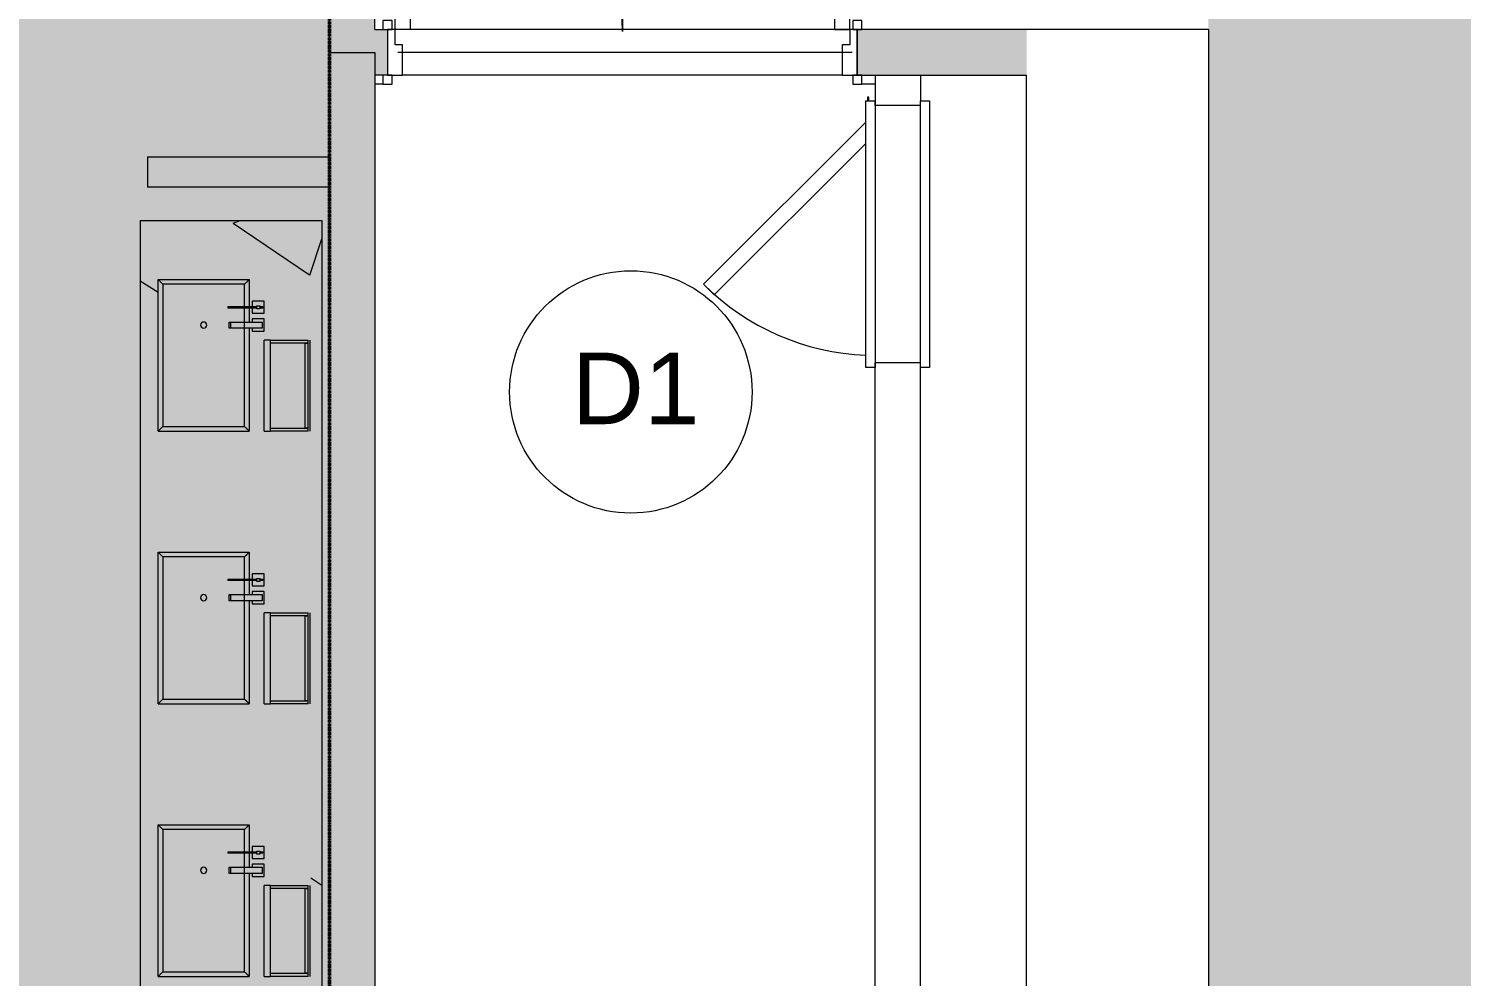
# Model space of a CAD drawing. Header units: millimetres. Extents: x 15878 to 679837, y -72324 to 391440.
# Drawn here: x 204339 to 209066, y 45782 to 48911 of the extents above; entities that cross this region are included whole.
import ezdxf

# ---------------------------------------------------------------- set-up
doc = ezdxf.new("R2010")
doc.units = ezdxf.units.MM
doc.linetypes.add('Demolished', pattern=[4.8, 3.2, -1.6])
for name, color, linetype, lineweight in [('A-DETL', 90, 'Continuous', 5), ('A-DETL-GENF', 92, 'Continuous', 5), ('A-DETL-THIN', 151, 'Continuous', 5), ('A-DOOR', 31, 'Continuous', 5), ('A-DOOR-FRAM', 31, 'Continuous', 5), ('A-FLOR', 192, 'Continuous', 5), ('A-GENM', 13, 'Continuous', 5), ('A-GLAZ', 151, 'Continuous', 5), ('A-WALL', 113, 'Continuous', 5), ('A-WALL-PATT', 111, 'Continuous', 18), ('G-ANNO-TEXT', 231, 'Continuous', 5)]:
    doc.layers.add(name, color=color, linetype=linetype, lineweight=lineweight)
doc.styles.add('Swis721 BT_2', font='swiss.ttf', dxfattribs={"height": 236.51772})
pattern_1 = [(50, (114192.5, 0), (3643.68, -318.78), [381, -4191]), (355, (114192.5, 0), (-704.86, 3821.14), [304.8, -3352.8]), (100.451, (114496, -26.6), (2938.85, 3502.33), [323.8, -3561.8]), (46.184, (114192.5, 1016), (5421.58, -840.86), [571.5, -6286.5]), (96.636, (114644.3, 946), (4748.05, 4948.55), [485.7, -5342.7]), (351.184, (114192.5, 1016), (4748.1, 4948.5), [457.2, -5029.2]), (21, (114700.5, 762), (3032.29, -2045.304), [381, -4191]), (326, (114700.5, 762), (1236.04, 3683.76), [304.8, -3352.8]), (71.451, (114953.2, 591.6), (4268.34, 1638.42), [323.8, -3561.8]), (37.5, (114192.5, 0), (61.772, 1691.1), [167.64, -3144.52, 167.64, -3235.96, -3365.5]), (37.5, (114192.5, 0), (61.772, 1691.1), [-6715.76, 167.64, -3197.86]), (7.5, (114192.5, 0), (1336.393, 2003.61), [167.64, -1772.92, 167.64, -3068.32, -1282.7]), (7.5, (114192.5, 0), (1336.393, 2003.61), [-5176.52, 167.64, -1115.06]), (327.5, (113059.7, 0), (2711.818, -114.579), [167.64, -1102.36, 167.64, -3794.76, -5257.8]), (327.5, (113059.7, 0), (2711.818, -114.579), [-5232.4, 167.64, -5090.16]), (317.5, (112551.7, 0), (2962.586, 508.533), [167.64, -1483.36, 167.64, -2463.8, -3733.8]), (317.5, (112551.7, 0), (2962.586, 508.533), [-4282.44, 167.64, -3566.16])]

# ---------------------------------------------------------------- blocks, each defined once
blk = doc.blocks.new('DLN_Counter _ Cabinet - DLN_Counter _ Cabinet-15606093-G_F')
at = {"layer": 'A-GENM', "color": 253}
for p, q in [((-235, -255), (-235, -525)), ((235, -255), (-235, -255)), ((235, -525), (235, -255)), ((-235, -525), (235, -525))]:
    blk.add_line(p, q, dxfattribs=at)
blk = doc.blocks.new('DLN_Counter _ Cabinet - DLN_Counter _ Cabinet-16683888-G_F')
at = {"layer": 'A-GENM', "color": 253}
for p, q in [((-235, -255), (-235, -525)), ((235, -255), (-235, -255)), ((235, -525), (235, -255)), ((-235, -525), (235, -525))]:
    blk.add_line(p, q, dxfattribs=at)
blk = doc.blocks.new('DLN_Counter _ Cabinet - DLN_Counter _ Cabinet-15606094-G_F')
at = {"layer": 'A-GENM', "color": 253}
for p, q in [((-235, -255), (-235, -525)), ((235, -255), (-235, -255)), ((235, -525), (235, -255)), ((-235, -525), (235, -525))]:
    blk.add_line(p, q, dxfattribs=at)
blk = doc.blocks.new('DLN-Access Panel__AP01_ - _AP10_ 800 x 800 _WH_-16315458-G_F')
at = {"layer": 'A-DOOR', "color": 253}
for p, q in [((-440, 105), (440, 105)), ((-440, 75), (-440, 105)), ((440, 105), (440, 75)), ((440, 75), (-440, 75)), ((-440, -75), (440, -75)), ((-440, -105), (-440, -75)), ((440, -75), (440, -105)), ((-440, -95), (-452.5, -95)), ((-452.5, -95), (-452.5, -100)), ((-452.5, -100), (-440, -100)), ((440, -105), (-440, -105)), ((-370, -105), (165.7, -640.7)), ((201, -605.3), (-299.3, -105)), ((165.7, -640.7), (201, -605.3))]:
    blk.add_line(p, q, dxfattribs=at)
blk.add_arc((-400, -75), 800, 315, 357.8232, dxfattribs=at)
at = {"layer": 'A-DOOR-FRAM', "color": 253}
for p, q in [((-425, 75), (-425, -75)), ((425, 75), (425, -75))]:
    blk.add_line(p, q, dxfattribs=at)
blk = doc.blocks.new('DLN-Double Door__X03_ - _M15_1500 x 2450 _WH_-V807-G_F')
at = {"layer": 'A-DOOR', "color": 253}
for p, q in [((-700, -75), (-750, -75)), ((-750, -75), (-750, -825)), ((-700, -825), (-700, -75)), ((700, -75), (750, -75)), ((700, -825), (700, -75)), ((750, -75), (750, -825)), ((-750, -825), (-700, -825)), ((750, -825), (700, -825))]:
    blk.add_line(p, q, dxfattribs=at)
for centre, start, end in [((-750, -75), 270, 0.5), ((750, -75), 179.5, 270)]:
    blk.add_arc(centre, 750, start, end, dxfattribs=at)
at = {"layer": 'A-DOOR-FRAM', "color": 253}
for p, q in [((-760, 105), (-790, 105)), ((-790, 105), (-790, 75)), ((-760, 75), (-760, 105)), ((790, 105), (760, 105)), ((760, 105), (760, 75)), ((790, 75), (790, 105)), ((-790, 75), (-775, 75)), ((-775, 75), (-760, 75)), ((-725, 75), (-775, 75)), ((-775, 75), (-775, -75)), ((-725, -25), (-725, 75)), ((725, 75), (725, -25)), ((775, 75), (725, 75)), ((760, 75), (775, 75)), ((775, 75), (790, 75)), ((775, -75), (775, 75)), ((-750, -75), (-750, -25)), ((-750, -25), (-725, -25)), ((725, -25), (750, -25)), ((750, -25), (750, -75)), ((-775, -75), (-790, -75)), ((-790, -75), (-790, -105)), ((-760, -75), (-775, -75)), ((-775, -75), (-750, -75)), ((-760, -105), (-760, -75)), ((750, -75), (775, -75)), ((775, -75), (760, -75)), ((760, -75), (760, -105)), ((790, -75), (775, -75)), ((790, -105), (790, -75)), ((-790, -105), (-760, -105)), ((760, -105), (790, -105))]:
    blk.add_line(p, q, dxfattribs=at)
blk = doc.blocks.new('DLN_Louvre - 1200x1000 _WH_ _ML04_-10463485-G_F')
at = {"layer": 'A-GLAZ'}
blk.add_line((-750, 0), (750, 0), dxfattribs=at)

msp = doc.modelspace()

# ---------------------------------------------------------------- hatches: boundary and pattern name
at = {"layer": 'A-DETL-GENF'}
h = msp.add_hatch(dxfattribs=at)
h.set_pattern_fill('FP_3633', color=8, style=0, pattern_type=2)
h.set_pattern_definition([(45, (114192.5, 0), (6e-14, 898.0256), [635, -635]), (45, (114024.15, 168.4), (6e-14, 898.0256), [635, -635]), (45, (113855.8, 336.75), (6e-14, 898.0256), [635, -635]), (135, (113855.8, 449), (-898.0256, 6e-14), [635, -635]), (135, (114024.15, 617.4), (-898.0256, 6e-14), [635, -635]), (135, (114192.5, 785.8), (-898.0256, 6e-14), [635, -635])])
h.paths.add_polyline_path([(170890.5, -16015.2), (171567.7, -16013), (172244.8, -16003.5), (173080.3, -15983.7), (174321.5, -15939.7), (174750.7, -15922), (175977.1, -15857.8), (176523.4, -15826), (177632.8, -15749.7), (178023.6, -15719.6), (178637.6, -15664.9), (179288.5, -15598.4), (179863.3, -15533), (180944.2, -15392.9), (181207.3, -15356.9), (181877.8, -15257.8), (182599.8, -15142.1), (183152.4, -15046.1), (183755.8, -14930.5), (184357.1, -14804.4), (184956.1, -14668), (185911.2, -14429.1), (186374.3, -14306.2), (186931.2, -14151.1), (187583.9, -13958.3), (188249.3, -13751.4), (189222.5, -13429.9), (189571.5, -13311.1), (190228.1, -13077.9), (190878.2, -12834.9), (191345.2, -12653.3), (191898.7, -12428.1), (192533.9, -12156.9), (193286.4, -11825.2), (194401.7, -11314.3), (194948.8, -11058), (195845.2, -10622.2), (196402.8, -10343.8), (197500.9, -9772.5), (197855.2, -9585), (198584.5, -9191.3), (199310.3, -8791.4), (200144.7, -8322.4), (200872.8, -7906.1), (202056.3, -7211.5), (202460.5, -6963.3), (202861.5, -6709.8), (204123.5, -5894.6), (204988.5, -5330.5), (206318.8, -4447.5), (206629, -4226.1), (206933.9, -3997.6), (207434.9, -3598.3), (207941.5, -3186.3), (209090.6, -2225.7), (209340.5, -2014.2), (210031.5, -1418.1), (210200.5, -1264), (210362.3, -1102.4), (210516.7, -933.7), (210663.3, -758.2), (210801.8, -576.2), (210931.9, -388.2), (211053.4, -194.4), (211166.1, 4.6), (211358.4, 374.1), (211541.4, 748.2), (211715, 1126.8), (211879.1, 1509.6), (212033.6, 1896.4), (212178.4, 2286.9), (212381.5, 2897.1), (212438.5, 3078.2), (212483.7, 4757.5), (212386.2, 5262.9), (212284.1, 5889), (212228.2, 6280.1), (212147.4, 7011), (212115.3, 7385), (212102.9, 7594.9), (212098.2, 7886.4), (212106.2, 8177.8), (212131.1, 8506.9), (212177.1, 8880.9), (212393.8, 10376.9), (212509.4, 11124.8), (212634.2, 11900), (212700.3, 12246.8), (212788.5, 12620.8), (212891, 12994.8), (213213.7, 14116.7), (213438, 14864.7), (213643.7, 15526.3), (213795.9, 15986.6), (213925.8, 16360.6), (214060.3, 16734.6), (214616.9, 18230.6), (214902.3, 18978.5), (215299.3, 19979.2), (215501.9, 20474.5), (215976.9, 21596.4), (216302.7, 22344.4), (216810.5, 23466.4), (217159.9, 24214.3), (217523.9, 24962.3), (217782.8, 25475), (218099.8, 26084.3), (218298.1, 26458.3), (218705, 27206.2), (219124.7, 27954.2), (219438.5, 28493.8), (219570.5, 28718), (220019.3, 29450.1), (220494.1, 30198.1), (220737.4, 30572.1), (221238.8, 31320.1), (221508.1, 31713), (222025.2, 32442), (222366.7, 32911.7), (222864.2, 33564), (223163.8, 33941.1), (223577.7, 34442.1), (223991.6, 34924.1), (224441.6, 35433.9), (225773.4, 36929.9), (226108, 37303.8), (226497.1, 37729.2), (226900.3, 38154.3), (228262.7, 39547.8), (228615, 39921.7), (228960.1, 40295.7), (229041.9, 40388.7), (229259.8, 40669.7), (229372.5, 40831.6), (229506.5, 41043.7), (229562.8, 41137.7), (229710, 41417.7), (229893.4, 41791.7), (230066.7, 42165.7), (230231.4, 42542), (230399.3, 42951.4), (230614.3, 43524), (230706, 43781.5), (230780, 44035.6), (230810.6, 44162.1), (230850.8, 44409.6), (230867, 44552.8), (230876.3, 44783.6), (230874.3, 44947.5), (230857.6, 45157.5), (230832.4, 45340), (230775, 45640.8), (230705.7, 45939.1), (230610.5, 46279.5), (230486.3, 46653.5), (230428.2, 46814.4), (230312.9, 47098.1), (230174.2, 47401.5), (229980.3, 47775.4), (229901.1, 47918.8), (229742.6, 48180.9), (229372.5, 49189.1), (229205.3, 49661.9), (228954.5, 50408.7), (228715.6, 51159.4), (228610.7, 51515.3), (228511.5, 51889.3), (228422.6, 52263.3), (227843, 54881.2), (227691.3, 55629.1), (227675, 55714.3), (227609.9, 56116.2), (227556.7, 56519.7), (227453.5, 57499.1), (227403.7, 57873.1), (227345.4, 58247.1), (227265.9, 58681), (227191.1, 58995), (227152.8, 59133.1), (227073.6, 59369), (226994.8, 59571.6), (226889, 59804.6), (226793.5, 59991.9), (226677.2, 60193.9), (226570.1, 60358.1), (226453.4, 60515.6), (226327.4, 60665.8), (226132, 60865), (226049.5, 60942.2), (225898.6, 61067.3), (225654.9, 61238.9), (225566.7, 61296.5), (225387.7, 61401.4), (225203.8, 61497.6), (224946.5, 61612.9), (224819.4, 61664.4), (224627.7, 61731.8), (223991.6, 61927.7), (223829.7, 61986.9), (223577.7, 62088.1), (223464.5, 62136.2), (223163.8, 62281.2), (223005.2, 62363.6), (222749.8, 62510.5), (222335.9, 62765.3), (221976.4, 62997.9), (221103.7, 63595.1), (220617.8, 63914), (220125.5, 64223.1), (219874, 64370.2), (219616.4, 64506.5), (219353.3, 64631.7), (219024.6, 64769), (218469.6, 64978.8), (218144, 65095.2), (217667.3, 65252.5), (217186.8, 65397.9), (216890.5, 65300.3), (216500.8, 65165.3), (216020.3, 64978.8), (215713.2, 64850.2), (215359, 64689.8), (214988.7, 64508.3), (214624.1, 64315.6), (214265.5, 64111.8), (213913.3, 63897.2), (213567.9, 63671.9), (213229.5, 63436.1), (212898.4, 63190.2), (212575.1, 62934.2), (212259.7, 62668.5), (211952.5, 62393.3), (211653.9, 62108.8), (211364.1, 61815.3), (211083.5, 61513.1), (210746.2, 61122.2), (210550.5, 60883.7), (210250.8, 60491), (210056.9, 60223), (209825.5, 59881.6), (209604.6, 59533.3), (209394.5, 59178.5), (209195.3, 58817.3), (209007.2, 58450.3), (208830.4, 58077.7), (208665.1, 57699.9), (208511.4, 57317.1), (208369.5, 56929.9), (208239.4, 56538.5), (208121.4, 56143.4), (208015.5, 55744.8), (207921.8, 55343.1), (207840.5, 54938.8), (207771.5, 54532.2), (207715, 54123.7), (207671, 53713.6), (207639.5, 53302.4), (207620.6, 52890.4), (207614.3, 52478), (207614.3, 49396.7), (208231.8, 49396.7), (208231.8, 30557.5), (206831.8, 30557.5), (206831.8, 4657.5), (194081.8, 4657.5), (194081.8, -8642.5), (181019.3, -8642.5), (181019.3, -8372.7), (172324.6, -8206.3), (166381.2, -9193.4), (166043.1, -9271.6), (165813.7, -9332.6), (165534.4, -9418.5), (165215.3, -9532.1), (164986.6, -9622.1), (164719.1, -9739.5), (164387.4, -9903.9), (164198.4, -10004.8), (163946.1, -10152.3), (163699.7, -10309.4), (163115.7, -10716.4), (162731.8, -10967.7), (162317.9, -11219.8), (161903.9, -11453.9), (161675.8, -11577.3), (161301.1, -11766.2), (160921.1, -11944.3), (160536.2, -12111.4), (160146.6, -12267.3), (159680.4, -12436.3), (159354.8, -12545.3), (158953.3, -12667.2), (158412.3, -12810.3), (158140.5, -12875.9), (157729.9, -12962.7), (157317.1, -13037.7), (156902.2, -13100.7), (156485.7, -13151.8), (156067.9, -13190.9), (155649.1, -13218), (155852.5, -13362.2), (156168.9, -13558.2), (156278.2, -13621.3), (156499.6, -13735.6), (156726.2, -13839.6), (156957.3, -13932.8), (157984.4, -14306.2), (158314.6, -14422.9), (158998.1, -14654.1), (159684.7, -14875.9), (160374.2, -15088.5), (160673.2, -15173.3), (161076.1, -15270.5), (161278.6, -15314.3), (161584.3, -15370.5), (161891.6, -15416.9), (162751.6, -15529.3), (163612.5, -15634.5), (164474.2, -15732.3), (165768.5, -15862.8), (166200.9, -15895.4), (166633.7, -15920.7), (167067, -15938.6), (168115.6, -15969.7), (169164.4, -15993.6), (170213.3, -16010.4)], flags=0)
at = {"layer": 'A-DETL-GENF', "transparency": 33554585}
h = msp.add_hatch(color=253, dxfattribs=at)
h.paths.add_polyline_path([(193031.8, 30457.5), (193031.8, 31607.5), (195106.8, 31607.5), (195106.8, 34107.5), (202306.8, 34107.5), (202306.8, 35797.5), (205331.8, 35797.5), (205331.8, 52007.5), (202831.8, 52007.5), (202831.8, 51406.3), (202231.8, 51406.3), (202231.8, 48337.5), (196081.8, 48337.5), (196081.8, 52057.5), (193181.8, 52057.5), (193181.8, 49957.5), (189481.8, 49957.5), (189481.8, 52057.5), (177431.8, 52057.5), (177431.8, 45607.5), (166981.8, 45607.5), (166981.8, 31607.5), (190881.8, 31607.5), (190881.8, 30457.5)], flags=0)
h.paths.add_polyline_path([(178081.8, 39607.5), (177481.8, 39607.5), (177481.8, 40207.5), (178081.8, 40207.5)], flags=0)
h.paths.add_polyline_path([(199881.8, 39607.5), (199881.8, 40207.5), (200481.8, 40207.5), (200481.8, 39607.5), (199984.4, 39607.5)], flags=0)
h.paths.add_polyline_path([(189481.8, 39607.5), (189481.8, 40207.5), (190081.8, 40207.5), (190081.8, 39607.5)], flags=0)
h.paths.add_polyline_path([(178081.8, 51407.5), (177481.8, 51407.5), (177481.8, 52007.5), (178081.8, 52007.5), (178081.8, 51515.3)], flags=0)
at = {"layer": 'A-GENM'}
h = msp.add_hatch(dxfattribs=at)
h.set_pattern_fill('FP_1992', color=253, style=0, pattern_type=2)
h.set_pattern_definition(pattern_1)
h.paths.add_polyline_path([(204706.8, 47582.5), (204766.8, 47582.5), (204766.8, 48082.5), (205066.8, 48082.5), (205066.8, 47993.7), (205076.8, 47993.7), (205076.8, 48011.2), (205116.8, 48011.2), (205116.8, 47971.2), (205076.8, 47971.2), (205076.8, 47988.7), (205066.8, 47988.7), (205066.8, 47942.5), (205076.8, 47942.5), (205076.8, 47952.5), (205116.8, 47952.5), (205116.8, 47912.5), (205076.8, 47912.5), (205076.8, 47922.5), (205066.8, 47922.5), (205066.8, 47582.5), (205116.8, 47582.5), (205116.8, 47882.5), (205266.8, 47882.5), (205266.8, 47582.5), (205306.8, 47582.5), (205306.8, 48277.5), (204706.8, 48277.5), (204706.8, 47775.4)], flags=0)
h = msp.add_hatch(dxfattribs=at)
h.set_pattern_fill('FP_1992', color=253, style=0, pattern_type=2)
h.set_pattern_definition(pattern_1)
h.paths.add_polyline_path([(204766.8, 45782.5), (204766.8, 46282.5), (205066.8, 46279.5), (205066.8, 46193.7), (205076.8, 46193.7), (205076.8, 46211.2), (205116.8, 46211.2), (205116.8, 46171.2), (205076.8, 46171.2), (205076.8, 46188.7), (205066.8, 46188.7), (205066.8, 46142.5), (205076.8, 46142.5), (205076.8, 46152.5), (205116.8, 46152.5), (205116.8, 46112.5), (205076.8, 46112.5), (205076.8, 46122.5), (205066.8, 46122.5), (205066.8, 45782.5), (205116.8, 45782.5), (205116.8, 46082.5), (205266.8, 46082.5), (205266.8, 45782.5), (205306.8, 45782.5), (205306.8, 46682.5), (204706.8, 46682.5), (204706.8, 45782.5)], flags=0)
at = {"layer": 'A-WALL-PATT', "transparency": 33554432}
for points in [[(205331.8, 48832.7), (205481.8, 48832.7), (205481.8, 52157.5), (205331.8, 52157.5), (205331.8, 49957.5)], [(205331.8, 35647.5), (205481.8, 35647.5), (205481.8, 48832.7), (205331.8, 48832.7), (205331.8, 35797.5)]]:
    msp.add_hatch(color=53, dxfattribs=at).paths.add_polyline_path(points, flags=0)
h = msp.add_hatch(color=53, dxfattribs=at)
h.paths.add_polyline_path([(207434.9, 48757.7), (207631.8, 48757.7), (207631.8, 48907.7), (207073.1, 48907.7), (207073.1, 48757.7), (207281.8, 48757.7)], flags=0)
h.paths.add_polyline_path([(205481.8, 48757.7), (205523.1, 48757.7), (205523.1, 48907.7), (205481.8, 48907.7), (205481.8, 48832.7)], flags=0)

# ---------------------------------------------------------------- linework, layer by layer
at = {"layer": 'A-DETL', "linetype": 'Demolished', "lineweight": 50}
msp.add_line((205331.8, 35797.5), (205331.8, 52007.5), dxfattribs=at)
at = {"layer": 'A-DETL-THIN'}
msp.add_circle((206326.2, 47711.6), 400, dxfattribs=at)
at = {"layer": 'A-FLOR'}
for p, q in [((205481.8, 48907.7), (205481.8, 50112.5)), ((207048.1, 48907.7), (205548.1, 48907.7)), ((207023.1, 48757.7), (205573.1, 48757.7)), ((205508.1, 48727.7), (205481.8, 48727.7)), ((205481.8, 48727.7), (205481.8, 35647.5)), ((207131.8, 48727.7), (207088.1, 48727.7)), ((207131.8, 48657.7), (207131.8, 48672.7)), ((207131.8, 47792.7), (207131.8, 47807.7))]:
    msp.add_line(p, q, dxfattribs=at)
at = {"layer": 'A-GENM', "color": 253}
for p, q in [((204706.8, 48277.5), (205306.8, 48277.5)), ((204706.8, 48277.5), (204706.8, 47582.5)), ((205306.8, 48277.5), (205306.8, 47582.5)), ((204766.8, 47582.5), (204766.8, 48082.5)), ((204766.8, 48082.5), (205066.8, 48082.5)), ((205066.8, 48082.5), (205066.8, 47993.7)), ((204996.8, 47993.7), (204996.8, 47988.7)), ((204996.8, 47993.7), (205091.8, 47993.7)), ((205091.8, 47988.7), (204996.8, 47988.7)), ((205066.8, 47988.7), (205066.8, 47942.5)), ((205116.8, 48011.2), (205076.8, 48011.2)), ((205076.8, 48011.2), (205076.8, 47993.7)), ((205076.8, 47988.7), (205076.8, 47971.2)), ((205091.8, 47996.2), (205101.8, 47996.2)), ((205091.8, 47986.2), (205091.8, 47996.2)), ((205091.8, 47988.7), (205091.8, 47993.7)), ((205101.8, 47986.2), (205091.8, 47986.2)), ((205101.8, 47996.2), (205101.8, 47986.2)), ((205101.8, 47993.7), (205111.8, 47993.7)), ((205101.8, 47993.7), (205101.8, 47988.7)), ((205111.8, 47988.7), (205101.8, 47988.7)), ((205111.8, 47988.7), (205111.8, 47993.7)), ((205116.8, 47971.2), (205116.8, 48011.2)), ((205000.8, 47942.5), (205006, 47942.5)), ((205000.8, 47922.5), (205000.8, 47942.5)), ((205006, 47942.5), (205109.3, 47942.5)), ((205006, 47922.5), (205006, 47942.5)), ((205076.8, 47971.2), (205116.8, 47971.2)), ((205116.8, 47952.5), (205076.8, 47952.5)), ((205076.8, 47952.5), (205076.8, 47942.5)), ((205109.3, 47942.5), (205109.3, 47922.5)), ((205116.8, 47912.5), (205116.8, 47952.5)), ((205006, 47922.5), (205000.8, 47922.5)), ((205109.3, 47922.5), (205006, 47922.5)), ((205066.8, 47922.5), (205066.8, 47582.5)), ((205076.8, 47922.5), (205076.8, 47912.5)), ((205076.8, 47912.5), (205116.8, 47912.5)), ((205136.8, 47882.5), (205116.8, 47882.5)), ((205116.8, 47582.5), (205116.8, 47882.5)), ((205136.8, 47882.5), (205261.8, 47882.5)), ((205136.8, 47872.5), (205136.8, 47882.5)), ((205136.8, 47582.5), (205136.8, 47882.5)), ((205261.8, 47872.5), (205136.8, 47872.5)), ((205251.8, 47872.5), (205261.8, 47872.5)), ((205251.8, 47592.5), (205251.8, 47872.5)), ((205261.8, 47872.5), (205261.8, 47882.5)), ((205261.8, 47592.5), (205261.8, 47872.5)), ((205266.8, 47882.5), (205266.8, 47582.5)), ((204706.8, 47582.5), (204706.8, 46682.5)), ((204766.8, 47582.5), (205066.8, 47582.5)), ((205116.8, 47582.5), (205136.8, 47582.5)), ((205136.8, 47592.5), (205261.8, 47592.5)), ((205136.8, 47582.5), (205136.8, 47592.5)), ((205261.8, 47582.5), (205136.8, 47582.5)), ((205261.8, 47592.5), (205251.8, 47592.5)), ((205261.8, 47582.5), (205261.8, 47592.5)), ((205306.8, 47582.5), (205306.8, 46682.5)), ((204766.8, 46682.5), (204766.8, 47182.5)), ((204766.8, 47182.5), (205066.8, 47182.5)), ((205066.8, 47182.5), (205066.8, 47093.7)), ((204996.8, 47093.7), (204996.8, 47088.7)), ((204996.8, 47093.7), (205091.8, 47093.7)), ((205091.8, 47088.7), (204996.8, 47088.7)), ((205066.8, 47088.7), (205066.8, 47042.5)), ((205116.8, 47111.2), (205076.8, 47111.2)), ((205076.8, 47111.2), (205076.8, 47093.7)), ((205076.8, 47088.7), (205076.8, 47071.2)), ((205091.8, 47096.2), (205101.8, 47096.2)), ((205091.8, 47086.2), (205091.8, 47096.2)), ((205091.8, 47088.7), (205091.8, 47093.7)), ((205101.8, 47086.2), (205091.8, 47086.2)), ((205101.8, 47096.2), (205101.8, 47086.2)), ((205101.8, 47093.7), (205111.8, 47093.7)), ((205101.8, 47093.7), (205101.8, 47088.7)), ((205111.8, 47088.7), (205101.8, 47088.7)), ((205111.8, 47088.7), (205111.8, 47093.7)), ((205116.8, 47071.2), (205116.8, 47111.2)), ((205000.8, 47042.5), (205006, 47042.5)), ((205000.8, 47022.5), (205000.8, 47042.5)), ((205006, 47042.5), (205109.3, 47042.5)), ((205006, 47022.5), (205006, 47042.5)), ((205076.8, 47071.2), (205116.8, 47071.2)), ((205116.8, 47052.5), (205076.8, 47052.5)), ((205076.8, 47052.5), (205076.8, 47042.5)), ((205109.3, 47042.5), (205109.3, 47022.5)), ((205116.8, 47012.5), (205116.8, 47052.5)), ((205006, 47022.5), (205000.8, 47022.5)), ((205109.3, 47022.5), (205006, 47022.5)), ((205066.8, 47022.5), (205066.8, 46682.5)), ((205076.8, 47022.5), (205076.8, 47012.5)), ((205076.8, 47012.5), (205116.8, 47012.5)), ((205136.8, 46982.5), (205116.8, 46982.5)), ((205116.8, 46682.5), (205116.8, 46982.5)), ((205136.8, 46982.5), (205261.8, 46982.5)), ((205136.8, 46972.5), (205136.8, 46982.5)), ((205136.8, 46682.5), (205136.8, 46982.5)), ((205261.8, 46972.5), (205136.8, 46972.5)), ((205251.8, 46972.5), (205261.8, 46972.5)), ((205251.8, 46692.5), (205251.8, 46972.5)), ((205261.8, 46972.5), (205261.8, 46982.5)), ((205261.8, 46692.5), (205261.8, 46972.5)), ((205266.8, 46982.5), (205266.8, 46682.5)), ((204706.8, 46682.5), (204706.8, 45782.5)), ((204766.8, 46682.5), (205066.8, 46682.5)), ((205116.8, 46682.5), (205136.8, 46682.5)), ((205136.8, 46692.5), (205261.8, 46692.5)), ((205136.8, 46682.5), (205136.8, 46692.5)), ((205261.8, 46682.5), (205136.8, 46682.5)), ((205261.8, 46692.5), (205251.8, 46692.5)), ((205261.8, 46682.5), (205261.8, 46692.5)), ((205306.8, 46682.5), (205306.8, 45782.5)), ((204766.8, 45782.5), (204766.8, 46282.5)), ((204766.8, 46282.5), (205066.8, 46282.5)), ((205066.8, 46282.5), (205066.8, 46193.7)), ((204996.8, 46193.7), (204996.8, 46188.7)), ((204996.8, 46193.7), (205091.8, 46193.7)), ((205091.8, 46188.7), (204996.8, 46188.7)), ((205066.8, 46188.7), (205066.8, 46142.5)), ((205116.8, 46211.2), (205076.8, 46211.2)), ((205076.8, 46211.2), (205076.8, 46193.7)), ((205076.8, 46188.7), (205076.8, 46171.2)), ((205091.8, 46196.2), (205101.8, 46196.2)), ((205091.8, 46186.2), (205091.8, 46196.2)), ((205091.8, 46188.7), (205091.8, 46193.7)), ((205101.8, 46186.2), (205091.8, 46186.2)), ((205101.8, 46196.2), (205101.8, 46186.2)), ((205101.8, 46193.7), (205111.8, 46193.7)), ((205101.8, 46193.7), (205101.8, 46188.7)), ((205111.8, 46188.7), (205101.8, 46188.7)), ((205111.8, 46188.7), (205111.8, 46193.7)), ((205116.8, 46171.2), (205116.8, 46211.2)), ((205000.8, 46142.5), (205006, 46142.5)), ((205000.8, 46122.5), (205000.8, 46142.5)), ((205006, 46142.5), (205109.3, 46142.5)), ((205006, 46122.5), (205006, 46142.5)), ((205076.8, 46171.2), (205116.8, 46171.2)), ((205116.8, 46152.5), (205076.8, 46152.5)), ((205076.8, 46152.5), (205076.8, 46142.5)), ((205109.3, 46142.5), (205109.3, 46122.5)), ((205116.8, 46112.5), (205116.8, 46152.5)), ((205006, 46122.5), (205000.8, 46122.5)), ((205109.3, 46122.5), (205006, 46122.5)), ((205066.8, 46122.5), (205066.8, 45782.5)), ((205076.8, 46122.5), (205076.8, 46112.5)), ((205076.8, 46112.5), (205116.8, 46112.5)), ((205136.8, 46082.5), (205116.8, 46082.5)), ((205116.8, 45782.5), (205116.8, 46082.5)), ((205136.8, 46082.5), (205261.8, 46082.5)), ((205136.8, 46072.5), (205136.8, 46082.5)), ((205136.8, 45782.5), (205136.8, 46082.5)), ((205261.8, 46072.5), (205136.8, 46072.5)), ((205251.8, 46072.5), (205261.8, 46072.5)), ((205251.8, 45792.5), (205251.8, 46072.5)), ((205261.8, 46072.5), (205261.8, 46082.5)), ((205261.8, 45792.5), (205261.8, 46072.5)), ((205266.8, 46082.5), (205266.8, 45782.5)), ((204706.8, 45782.5), (204706.8, 44882.5)), ((204766.8, 45782.5), (205066.8, 45782.5)), ((205116.8, 45782.5), (205136.8, 45782.5)), ((205136.8, 45792.5), (205261.8, 45792.5)), ((205136.8, 45782.5), (205136.8, 45792.5)), ((205261.8, 45782.5), (205136.8, 45782.5)), ((205261.8, 45792.5), (205251.8, 45792.5)), ((205261.8, 45782.5), (205261.8, 45792.5)), ((205306.8, 45782.5), (205306.8, 44882.5))]:
    msp.add_line(p, q, dxfattribs=at)
for centre, start, end in [((204916.8, 47932.5), 90, 270), ((204916.8, 47932.5), 270, 90), ((204916.8, 47032.5), 90, 270), ((204916.8, 47032.5), 270, 90), ((204916.8, 46132.5), 90, 270), ((204916.8, 46132.5), 270, 90)]:
    msp.add_arc(centre, 10, start, end, dxfattribs=at)
for points, knots in [([(204781.8, 48067.5), (204780.5, 48068.8), (204778.5, 48070.8), (204776.1, 48073.2), (204774.6, 48074.7), (204773.5, 48075.8), (204772.4, 48076.9), (204771.4, 48077.9), (204770.5, 48078.8), (204769.7, 48079.6), (204768.8, 48080.5), (204767.9, 48081.4), (204767.1, 48082.2), (204766.8, 48082.5), (204766.8, 48082.5)], [-1, -1, -1, -1, -0.833333, -0.75, -0.666667, -0.625, -0.583333, -0.5, -0.458333, -0.416667, -0.333333, -0.25, -0.166667, 0, 0, 0, 0]), ([(205066.8, 48082.5), (205066.8, 48082.5), (205066.6, 48082.2), (205065.7, 48081.4), (205064.8, 48080.5), (205063.9, 48079.6), (205063.1, 48078.8), (205062.2, 48077.9), (205061, 48076.6), (205059.6, 48075.3), (205058.5, 48074.1), (205057.3, 48072.9), (205055.1, 48070.8), (205053.1, 48068.8), (205051.8, 48067.5)], [0, 0, 0, 0, 0.166667, 0.25, 0.333333, 0.416667, 0.458333, 0.5, 0.583333, 0.666667, 0.708333, 0.75, 0.833333, 1, 1, 1, 1]), ([(204766.8, 47582.5), (204766.8, 47582.5), (204767.1, 47582.7), (204767.9, 47583.6), (204768.8, 47584.5), (204769.7, 47585.4), (204770.5, 47586.2), (204771.4, 47587.1), (204772.7, 47588.3), (204774, 47589.7), (204775.2, 47590.8), (204776.4, 47592), (204778.5, 47594.2), (204780.5, 47596.1), (204781.8, 47597.5)], [0, 0, 0, 0, 0.166667, 0.25, 0.333333, 0.416667, 0.458333, 0.5, 0.583333, 0.666667, 0.708333, 0.75, 0.833333, 1, 1, 1, 1]), ([(205066.8, 47582.5), (205066.8, 47582.5), (205066.6, 47582.7), (205065.7, 47583.6), (205064.8, 47584.5), (205063.9, 47585.4), (205063.1, 47586.2), (205062.2, 47587.1), (205061, 47588.3), (205059.6, 47589.7), (205058.5, 47590.8), (205057.3, 47592), (205055.1, 47594.2), (205053.2, 47596.2), (205051.8, 47597.5)], [0, 0, 0, 0, 0.166667, 0.25, 0.333333, 0.416667, 0.458333, 0.5, 0.583333, 0.666667, 0.708333, 0.75, 0.833333, 1, 1, 1, 1]), ([(204781.8, 47167.5), (204780.5, 47168.8), (204778.5, 47170.8), (204776.1, 47173.2), (204774.6, 47174.7), (204773.5, 47175.8), (204772.4, 47176.9), (204771.4, 47177.9), (204770.5, 47178.8), (204769.7, 47179.6), (204768.8, 47180.5), (204767.9, 47181.4), (204767.1, 47182.2), (204766.8, 47182.5), (204766.8, 47182.5)], [-1, -1, -1, -1, -0.833333, -0.75, -0.666667, -0.625, -0.583333, -0.5, -0.458333, -0.416667, -0.333333, -0.25, -0.166667, 0, 0, 0, 0]), ([(205066.8, 47182.5), (205066.8, 47182.5), (205066.6, 47182.2), (205065.7, 47181.4), (205064.8, 47180.5), (205063.9, 47179.6), (205063.1, 47178.8), (205062.2, 47177.9), (205061, 47176.6), (205059.6, 47175.3), (205058.5, 47174.1), (205057.3, 47172.9), (205055.1, 47170.8), (205053.1, 47168.8), (205051.8, 47167.5)], [0, 0, 0, 0, 0.166667, 0.25, 0.333333, 0.416667, 0.458333, 0.5, 0.583333, 0.666667, 0.708333, 0.75, 0.833333, 1, 1, 1, 1]), ([(204766.8, 46682.5), (204766.8, 46682.5), (204767.1, 46682.7), (204767.9, 46683.6), (204768.8, 46684.5), (204769.7, 46685.4), (204770.5, 46686.2), (204771.4, 46687.1), (204772.7, 46688.3), (204774, 46689.7), (204775.2, 46690.8), (204776.4, 46692), (204778.5, 46694.2), (204780.5, 46696.1), (204781.8, 46697.5)], [0, 0, 0, 0, 0.166667, 0.25, 0.333333, 0.416667, 0.458333, 0.5, 0.583333, 0.666667, 0.708333, 0.75, 0.833333, 1, 1, 1, 1]), ([(205066.8, 46682.5), (205066.8, 46682.5), (205066.6, 46682.7), (205065.7, 46683.6), (205064.8, 46684.5), (205063.9, 46685.4), (205063.1, 46686.2), (205062.2, 46687.1), (205061, 46688.3), (205059.6, 46689.7), (205058.5, 46690.8), (205057.3, 46692), (205055.1, 46694.2), (205053.2, 46696.2), (205051.8, 46697.5)], [0, 0, 0, 0, 0.166667, 0.25, 0.333333, 0.416667, 0.458333, 0.5, 0.583333, 0.666667, 0.708333, 0.75, 0.833333, 1, 1, 1, 1]), ([(204781.8, 46267.5), (204780.5, 46268.8), (204778.5, 46270.8), (204776.1, 46273.2), (204774.6, 46274.7), (204773.5, 46275.8), (204772.4, 46276.9), (204771.4, 46277.9), (204770.5, 46278.8), (204769.7, 46279.6), (204768.8, 46280.5), (204767.9, 46281.4), (204767.1, 46282.2), (204766.8, 46282.5), (204766.8, 46282.5)], [-1, -1, -1, -1, -0.833333, -0.75, -0.666667, -0.625, -0.583333, -0.5, -0.458333, -0.416667, -0.333333, -0.25, -0.166667, 0, 0, 0, 0]), ([(205066.8, 46282.5), (205066.8, 46282.5), (205066.6, 46282.2), (205065.7, 46281.4), (205064.8, 46280.5), (205063.9, 46279.6), (205063.1, 46278.8), (205062.2, 46277.9), (205061, 46276.6), (205059.6, 46275.3), (205058.5, 46274.1), (205057.3, 46272.9), (205055.1, 46270.8), (205053.1, 46268.8), (205051.8, 46267.5)], [0, 0, 0, 0, 0.166667, 0.25, 0.333333, 0.416667, 0.458333, 0.5, 0.583333, 0.666667, 0.708333, 0.75, 0.833333, 1, 1, 1, 1]), ([(204766.8, 45782.5), (204766.8, 45782.5), (204767.1, 45782.7), (204767.9, 45783.6), (204768.8, 45784.5), (204769.7, 45785.4), (204770.5, 45786.2), (204771.4, 45787.1), (204772.7, 45788.3), (204774, 45789.7), (204775.2, 45790.8), (204776.4, 45792), (204778.5, 45794.2), (204780.5, 45796.1), (204781.8, 45797.5)], [0, 0, 0, 0, 0.166667, 0.25, 0.333333, 0.416667, 0.458333, 0.5, 0.583333, 0.666667, 0.708333, 0.75, 0.833333, 1, 1, 1, 1]), ([(205066.8, 45782.5), (205066.8, 45782.5), (205066.6, 45782.7), (205065.7, 45783.6), (205064.8, 45784.5), (205063.9, 45785.4), (205063.1, 45786.2), (205062.2, 45787.1), (205061, 45788.3), (205059.6, 45789.7), (205058.5, 45790.8), (205057.3, 45792), (205055.1, 45794.2), (205053.2, 45796.2), (205051.8, 45797.5)], [0, 0, 0, 0, 0.166667, 0.25, 0.333333, 0.416667, 0.458333, 0.5, 0.583333, 0.666667, 0.708333, 0.75, 0.833333, 1, 1, 1, 1])]:
    msp.add_open_spline(points, degree=3, knots=knots, dxfattribs=at)
at = {"layer": 'A-WALL', "color": 253}
for p, q in [((205331.8, 42852.5), (205331.8, 52007.5)), ((205481.8, 48907.7), (205523.1, 48907.7)), ((205523.1, 48907.7), (205523.1, 48757.7)), ((207631.8, 48907.7), (207073.1, 48907.7)), ((207073.1, 48907.7), (207073.1, 48757.7)), ((205331.8, 48832.7), (205481.8, 48832.7)), ((205481.8, 48832.7), (205481.8, 48727.7)), ((205523.1, 48757.7), (205481.8, 48757.7)), ((207073.1, 48757.7), (207631.8, 48757.7)), ((207131.8, 48757.7), (207131.8, 48672.7)), ((207281.8, 48757.7), (207281.8, 48672.7)), ((204731.8, 48487.5), (205331.8, 48487.5)), ((204731.8, 48487.5), (204731.8, 48387.5)), ((205331.8, 48387.5), (204731.8, 48387.5)), ((207281.8, 47807.7), (207131.8, 47807.7)), ((207131.8, 32057.5), (207131.8, 47792.7)), ((207281.8, 32057.5), (207281.8, 47792.7))]:
    msp.add_line(p, q, dxfattribs=at)
at = {"layer": 'A-WALL', "lineweight": 18}
for p, q in [((208231.8, 48907.7), (207631.8, 48907.7)), ((208231.8, 48907.7), (208231.8, 31007.5)), ((207631.8, 31607.5), (207631.8, 48757.7))]:
    msp.add_line(p, q, dxfattribs=at)

# ---------------------------------------------------------------- block references
at = {"layer": 'A-DOOR', "color": 253}
for name, p, rotation in [('DLN-Double Door__X03_ - _M15_1500 x 2450 _WH_-V807-G_F', (206298.1, 48832.7), 180), ('DLN-Access Panel__AP01_ - _AP10_ 800 x 800 _WH_-16315458-G_F', (207206.8, 48232.7), 269.9999999999999)]:
    msp.add_blockref(name, p, dxfattribs=dict(at, rotation=rotation))
at = {"layer": 'A-GENM', "color": 253, "rotation": 270.0000000000002}
for name, p in [('DLN_Counter _ Cabinet - DLN_Counter _ Cabinet-15606094-G_F', (205306.8, 47832.5)), ('DLN_Counter _ Cabinet - DLN_Counter _ Cabinet-16683888-G_F', (205306.8, 46932.5)), ('DLN_Counter _ Cabinet - DLN_Counter _ Cabinet-15606093-G_F', (205306.8, 46032.5))]:
    msp.add_blockref(name, p, dxfattribs=at)
at = {"layer": 'A-GLAZ', "rotation": 180}
msp.add_blockref('DLN_Louvre - 1200x1000 _WH_ _ML04_-10463485-G_F', (206306.8, 48832.7), dxfattribs=at)

# ---------------------------------------------------------------- texts
at = {"layer": 'G-ANNO-TEXT', "color": 7, "insert": (206130.9, 47841.8), "char_height": 236.52, "width": 495, "attachment_point": 1, "line_spacing_factor": 1.00667, "style": 'Swis721 BT_2'}
msp.add_mtext('D1', dxfattribs=at)

doc.saveas('drawing.dxf')
